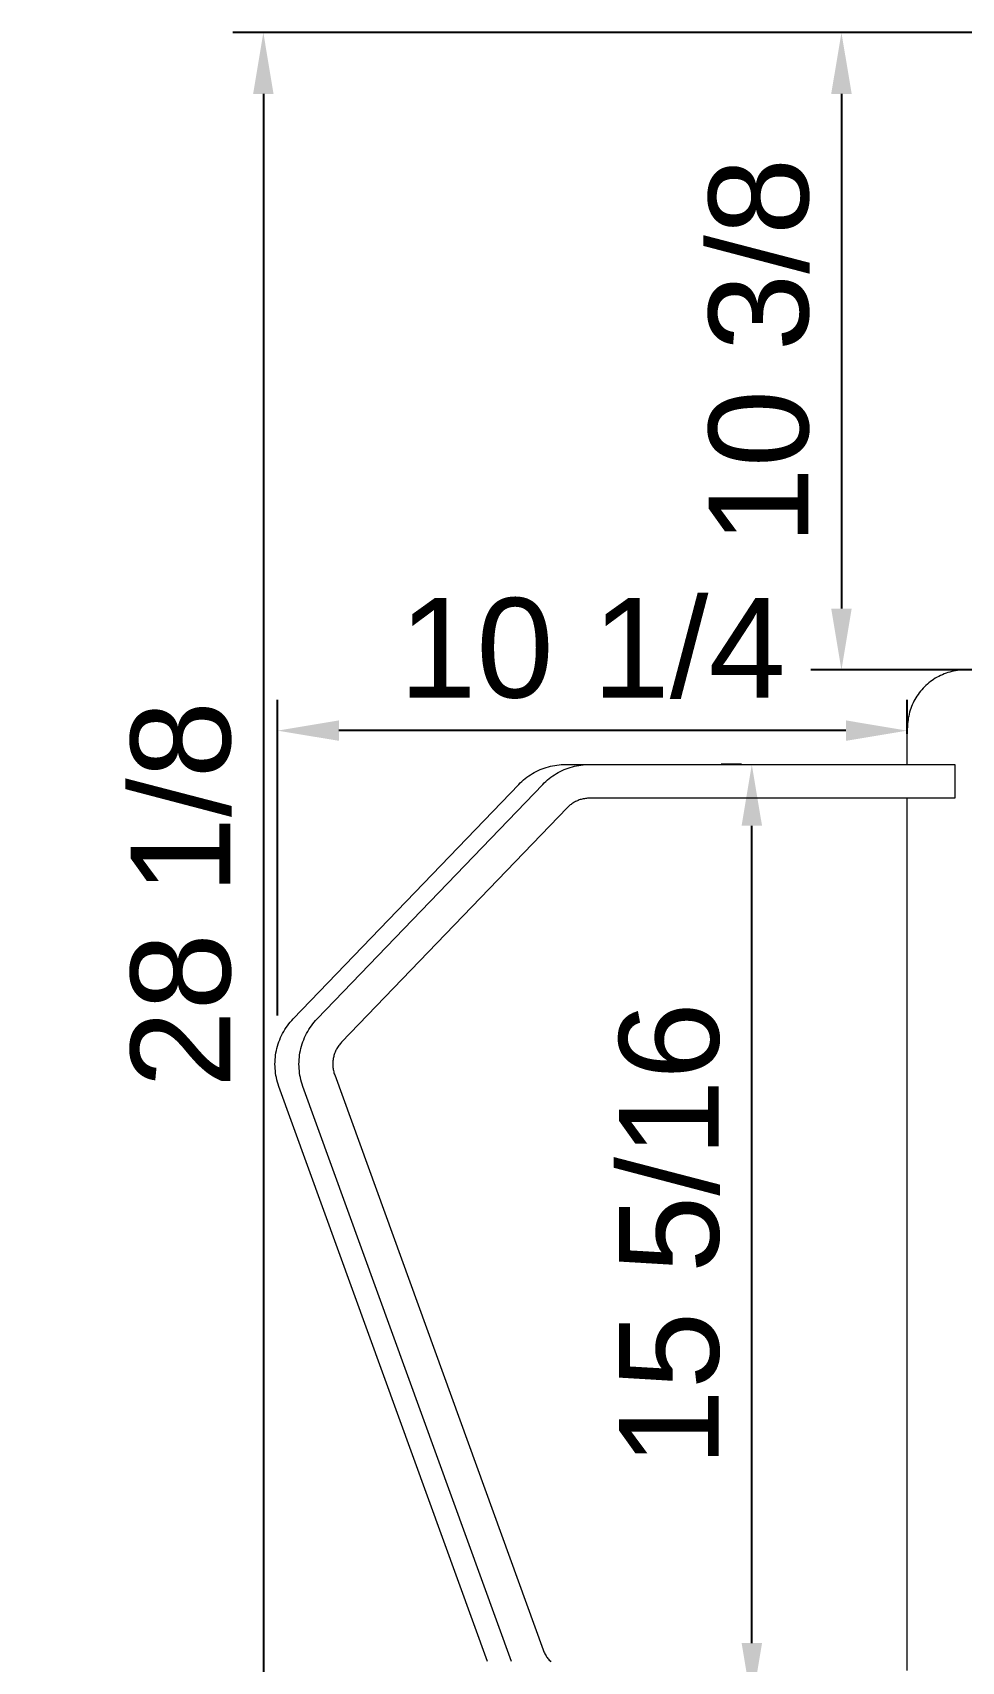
# Model space of a CAD drawing. Header units: inches. Extents: x -8 to 201, y -1 to 136.
# Drawn here: x -8.32 to 6.83, y 109.5 to 136.07 of the extents above; entities that cross this region are included whole.
import ezdxf

# ---------------------------------------------------------------- set-up
doc = ezdxf.new("R2010")
doc.units = ezdxf.units.IN
for name, color, linetype, lineweight in [('ZANO_O', 10, 'Continuous', 0), ('ZANO_R', 7, 'Continuous', 0), ('ZANO_W', 1, 'Continuous', 0)]:
    doc.layers.add(name, color=color, linetype=linetype, lineweight=lineweight)
doc.styles.get("Standard").update_dxf_attribs({"font": 'arial.ttf'})
doc.dimstyles.new('amerykanie', dxfattribs={"dimtxt": 50, "dimasz": 50, "dimexe": 0.5, "dimexo": 0.5, "dimgap": 1, "dimtad": 1, "dimdec": 0, "dimzin": 0, "dimlunit": 5, "dimtxsty": 'Standard', "dimcen": 0.09, "dimclrd": 1, "dimclre": 1, "dimclrt": 1, "dimazin": 0, "dimtfac": 1, "dimtdec": 0, "dimtmove": 0, "dimatfit": 3, "dimfxl": 1, "dimtzin": 0, "dimarcsym": 1})

# ---------------------------------------------------------------- blocks, each defined once
blk = doc.blocks.new('*D474')
at = {"layer": 'ZANO_W', "color": 1, "lineweight": -2}
for p, q in [((3.241, 124.133), (2.907, 124.133)), ((3.407, 109.804), (3.407, 123.133)), ((3.101, 108.804), (2.907, 108.804))]:
    blk.add_line(p, q, dxfattribs=at)
at = {"layer": 'ZANO_W', "color": 1}
for points in [[(3.574, 123.133), (3.241, 123.133), (3.407, 124.133)], [(3.241, 109.804), (3.574, 109.804), (3.407, 108.804)]]:
    blk.add_solid(points, dxfattribs=at)
at = {"layer": 'ZANO_W', "color": 1, "insert": (2.067, 116.468), "char_height": 1.625, "attachment_point": 5, "rotation": 90}
blk.add_mtext('15 5/16', dxfattribs=at)
blk = doc.blocks.new('*D475')
at = {"layer": 'ZANO_W', "color": 1, "lineweight": -2}
for p, q in [((-4.328, 120.038), (-4.328, 125.184)), ((5.942, 124.633), (5.942, 125.184)), ((4.942, 124.684), (-3.328, 124.684))]:
    blk.add_line(p, q, dxfattribs=at)
at = {"layer": 'ZANO_W', "color": 1}
for points in [[(-3.328, 124.851), (-3.328, 124.518), (-4.328, 124.684)], [(4.942, 124.518), (4.942, 124.851), (5.942, 124.684)]]:
    blk.add_solid(points, dxfattribs=at)
at = {"layer": 'ZANO_W', "color": 1, "insert": (0.807, 126.024), "char_height": 1.625, "attachment_point": 5}
blk.add_mtext('10 1/4', dxfattribs=at)
blk = doc.blocks.new('*D477')
at = {"layer": 'ZANO_W', "color": 1, "lineweight": -2}
blk.add_arc((154.943, 107.957), 5.938, 93.9709, 170.339, dxfattribs=at)
at = {"layer": 'ZANO_W', "color": 1}
for points in [[(154.529, 113.714), (154.534, 114.047), (155.532, 113.866)], [(148.923, 108.968), (149.256, 108.94), (149.005, 107.957)]]:
    blk.add_solid(points, dxfattribs=at)
at = {"layer": 'ZANO_W', "color": 1, "insert": (150.058, 113.353), "char_height": 1.625, "attachment_point": 5, "rotation": 42.155}
blk.add_mtext("95%%d41'", dxfattribs=at)
blk = doc.blocks.new('*D488')
at = {"layer": 'ZANO_O', "color": 1, "lineweight": -2}
for p, q in [((11.173, 136.069), (-5.059, 136.069)), ((-4.559, 135.069), (-4.559, 108.957)), ((5.442, 107.957), (-5.059, 107.957))]:
    blk.add_line(p, q, dxfattribs=at)
at = {"layer": 'ZANO_O', "color": 1}
for points in [[(-4.393, 135.069), (-4.726, 135.069), (-4.559, 136.069)], [(-4.726, 108.957), (-4.393, 108.957), (-4.559, 107.957)]]:
    blk.add_solid(points, dxfattribs=at)
at = {"layer": 'ZANO_O', "color": 1, "insert": (-5.899, 122.013), "char_height": 1.625, "attachment_point": 5, "rotation": 90}
blk.add_mtext('28 1/8', dxfattribs=at)
blk = doc.blocks.new('*D489')
at = {"layer": 'ZANO_O', "color": 1, "lineweight": -2}
for p, q in [((11.173, 136.069), (4.369, 136.069)), ((4.869, 135.069), (4.869, 126.675)), ((10.543, 125.675), (4.369, 125.675))]:
    blk.add_line(p, q, dxfattribs=at)
at = {"layer": 'ZANO_O', "color": 1}
for points in [[(5.036, 135.069), (4.702, 135.069), (4.869, 136.069)], [(4.702, 126.675), (5.036, 126.675), (4.869, 125.675)]]:
    blk.add_solid(points, dxfattribs=at)
at = {"layer": 'ZANO_O', "color": 1, "insert": (3.528, 130.872), "char_height": 1.625, "attachment_point": 5, "rotation": 90}
blk.add_mtext('10 3/8', dxfattribs=at)

msp = doc.modelspace()

# ---------------------------------------------------------------- linework, layer by layer
at = {"layer": 'ZANO_R'}
for p, q in [((6.69863, 125.65507), (6.66715, 125.64796)), ((6.73033, 125.6611), (6.69863, 125.65507)), ((6.76221, 125.66605), (6.73033, 125.6611)), ((6.22271, 125.39798), (6.20029, 125.37477)), ((6.24591, 125.42041), (6.22271, 125.39798)), ((6.26986, 125.44203), (6.24591, 125.42041)), ((6.29454, 125.46282), (6.26986, 125.44203)), ((6.31991, 125.48276), (6.29454, 125.46282)), ((6.34595, 125.50182), (6.31991, 125.48276)), ((6.37262, 125.51998), (6.34595, 125.50182)), ((6.3999, 125.53722), (6.37262, 125.51998)), ((6.42775, 125.55351), (6.3999, 125.53722)), ((6.45614, 125.56885), (6.42775, 125.55351)), ((6.48504, 125.58321), (6.45614, 125.56885)), ((6.51441, 125.59657), (6.48504, 125.58321)), ((6.54422, 125.60893), (6.51441, 125.59657)), ((6.57443, 125.62025), (6.54422, 125.60893)), ((6.60502, 125.63054), (6.57443, 125.62025)), ((6.63593, 125.63978), (6.60502, 125.63054)), ((6.66715, 125.64796), (6.63593, 125.63978)), ((6.03755, 125.1356), (6.02419, 125.10622)), ((6.0519, 125.1645), (6.03755, 125.1356)), ((6.06723, 125.19289), (6.0519, 125.1645)), ((6.08352, 125.22075), (6.06723, 125.19289)), ((6.10075, 125.24803), (6.08352, 125.22075)), ((6.1189, 125.27471), (6.10075, 125.24803)), ((6.13796, 125.30075), (6.1189, 125.27471)), ((6.15789, 125.32613), (6.13796, 125.30075)), ((6.17867, 125.35081), (6.15789, 125.32613)), ((6.20029, 125.37477), (6.17867, 125.35081)), ((5.95479, 124.8584), (5.95095, 124.82636)), ((5.95973, 124.89029), (5.95479, 124.8584)), ((5.96575, 124.92199), (5.95973, 124.89029)), ((5.97285, 124.95347), (5.96575, 124.92199)), ((5.98102, 124.98468), (5.97285, 124.95347)), ((5.99025, 125.0156), (5.98102, 124.98468)), ((6.00053, 125.04619), (5.99025, 125.0156)), ((6.01185, 125.07641), (6.00053, 125.04619)), ((6.02419, 125.10622), (6.01185, 125.07641)), ((5.946, 124.72972), (5.94241, 124.72972)), ((5.94241, 124.13263), (5.94241, 124.72972)), ((5.94655, 124.76198), (5.946, 124.72972)), ((5.9482, 124.79421), (5.94655, 124.76198)), ((5.95095, 124.82636), (5.9482, 124.79421)), ((-0.04506, 124.04795), (-0.01217, 124.06132)), ((-0.01217, 124.06132), (0.02115, 124.07357)), ((0.02115, 124.07357), (0.05486, 124.0847)), ((0.05486, 124.0847), (0.08893, 124.09469)), ((0.08893, 124.09469), (0.12331, 124.10353)), ((0.12331, 124.10353), (0.15796, 124.11122)), ((0.15796, 124.11122), (0.19286, 124.11774)), ((0.19286, 124.11774), (0.22796, 124.12308)), ((0.22796, 124.12308), (0.26321, 124.12725)), ((0.26321, 124.12725), (0.29858, 124.13023)), ((0.29858, 124.13023), (0.33404, 124.13203)), ((0.33404, 124.13203), (0.36953, 124.13263)), ((0.34613, 124.04795), (0.37902, 124.06132)), ((0.36953, 124.13263), (0.74791, 124.13263)), ((0.37902, 124.06132), (0.41234, 124.07357)), ((0.41234, 124.07357), (0.44605, 124.0847)), ((0.44605, 124.0847), (0.48011, 124.09469)), ((0.48011, 124.09469), (0.5145, 124.10353)), ((0.5145, 124.10353), (0.54915, 124.11122)), ((0.54915, 124.11122), (0.58405, 124.11774)), ((0.58405, 124.11774), (0.61914, 124.12308)), ((0.61914, 124.12308), (0.6544, 124.12725)), ((0.6544, 124.12725), (0.68977, 124.13023)), ((0.68977, 124.13023), (0.72523, 124.13203)), ((0.72523, 124.13203), (0.76072, 124.13263)), ((0.76072, 124.13263), (6.72049, 124.13263)), ((6.72049, 124.13263), (6.72048, 123.58143)), ((-4.07197, 119.98386), (-0.39336, 123.80767)), ((-3.68078, 119.98386), (-0.00218, 123.80767)), ((-0.39336, 123.80767), (-0.36834, 123.83284)), ((-0.36834, 123.83284), (-0.34248, 123.85716)), ((-0.34248, 123.85716), (-0.31582, 123.88061)), ((-0.31582, 123.88061), (-0.28839, 123.90314)), ((-0.28839, 123.90314), (-0.26022, 123.92474)), ((-0.26022, 123.92474), (-0.23134, 123.94539)), ((-0.23134, 123.94539), (-0.20178, 123.96506)), ((-0.20178, 123.96506), (-0.17159, 123.98372)), ((-0.17159, 123.98372), (-0.14078, 124.00136)), ((-0.14078, 124.00136), (-0.1094, 124.01796)), ((-0.1094, 124.01796), (-0.07748, 124.0335)), ((-0.07748, 124.0335), (-0.04506, 124.04795)), ((-0.00218, 123.80767), (0.02285, 123.83284)), ((0.02285, 123.83284), (0.04871, 123.85716)), ((0.04871, 123.85716), (0.07537, 123.88061)), ((0.07537, 123.88061), (0.1028, 123.90314)), ((0.1028, 123.90314), (0.13097, 123.92474)), ((0.13097, 123.92474), (0.15985, 123.94539)), ((0.15985, 123.94539), (0.1894, 123.96506)), ((0.1894, 123.96506), (0.2196, 123.98372)), ((0.2196, 123.98372), (0.25041, 124.00136)), ((0.25041, 124.00136), (0.28179, 124.01796)), ((0.28179, 124.01796), (0.31371, 124.0335)), ((0.31371, 124.0335), (0.34613, 124.04795)), ((0.54644, 123.53384), (0.53115, 123.52638)), ((0.56199, 123.54077), (0.54644, 123.53384)), ((0.57775, 123.54718), (0.56199, 123.54077)), ((0.59372, 123.55306), (0.57775, 123.54718)), ((0.60988, 123.5584), (0.59372, 123.55306)), ((0.62621, 123.5632), (0.60988, 123.5584)), ((0.64269, 123.56744), (0.62621, 123.5632)), ((0.6593, 123.57113), (0.64269, 123.56744)), ((0.67603, 123.57426), (0.6593, 123.57113)), ((0.69285, 123.57683), (0.67603, 123.57426)), ((0.70975, 123.57883), (0.69285, 123.57683)), ((0.72671, 123.58027), (0.70975, 123.57883)), ((0.74371, 123.58113), (0.72671, 123.58027)), ((0.76072, 123.58143), (0.74371, 123.58113)), ((6.72048, 123.58143), (0.76072, 123.58143)), ((5.94241, 109.35516), (5.94241, 123.58143)), ((0.39506, 123.42552), (-3.28355, 119.60171)), ((0.40705, 123.43759), (0.39506, 123.42552)), ((0.41944, 123.44926), (0.40705, 123.43759)), ((0.43222, 123.4605), (0.41944, 123.44926)), ((0.44536, 123.47131), (0.43222, 123.4605)), ((0.45886, 123.48167), (0.44536, 123.47131)), ((0.4727, 123.49157), (0.45886, 123.48167)), ((0.48687, 123.50101), (0.4727, 123.49157)), ((0.50134, 123.50996), (0.48687, 123.50101)), ((0.5161, 123.51842), (0.50134, 123.50996)), ((0.53115, 123.52638), (0.5161, 123.51842)), ((-4.22731, 119.77684), (-4.20827, 119.80864)), ((-4.20827, 119.80864), (-4.18814, 119.83976)), ((-4.18814, 119.83976), (-4.16694, 119.87017)), ((-4.16694, 119.87017), (-4.1447, 119.89981)), ((-4.1447, 119.89981), (-4.12143, 119.92867)), ((-4.12143, 119.92867), (-4.09718, 119.95669)), ((-4.09718, 119.95669), (-4.07197, 119.98386)), ((-3.83612, 119.77684), (-3.81709, 119.80864)), ((-3.81709, 119.80864), (-3.79696, 119.83976)), ((-3.79696, 119.83976), (-3.77575, 119.87017)), ((-3.77575, 119.87017), (-3.75351, 119.89981)), ((-3.75351, 119.89981), (-3.73025, 119.92867)), ((-3.73025, 119.92867), (-3.70599, 119.95669)), ((-3.70599, 119.95669), (-3.68078, 119.98386)), ((-4.32814, 119.53847), (-4.31734, 119.57392)), ((-4.31734, 119.57392), (-4.3053, 119.60898)), ((-4.3053, 119.60898), (-4.29206, 119.6436)), ((-4.29206, 119.6436), (-4.27762, 119.67773)), ((-4.27762, 119.67773), (-4.262, 119.71134)), ((-4.262, 119.71134), (-4.24523, 119.74439)), ((-4.24523, 119.74439), (-4.22731, 119.77684)), ((-3.93695, 119.53847), (-3.92615, 119.57392)), ((-3.92615, 119.57392), (-3.91412, 119.60898)), ((-3.91412, 119.60898), (-3.90087, 119.6436)), ((-3.90087, 119.6436), (-3.88643, 119.67773)), ((-3.88643, 119.67773), (-3.87082, 119.71134)), ((-3.87082, 119.71134), (-3.85404, 119.74439)), ((-3.85404, 119.74439), (-3.83612, 119.77684)), ((-3.32934, 119.54685), (-3.33956, 119.53218)), ((-3.31861, 119.56116), (-3.32934, 119.54685)), ((-3.3074, 119.57508), (-3.31861, 119.56116)), ((-3.29571, 119.5886), (-3.3074, 119.57508)), ((-3.28355, 119.60171), (-3.29571, 119.5886)), ((-4.36915, 119.24575), (-4.3685, 119.28281)), ((-4.3685, 119.28281), (-4.36657, 119.31982)), ((-4.36657, 119.31982), (-4.36335, 119.35675)), ((-4.36335, 119.35675), (-4.35885, 119.39354)), ((-4.35885, 119.39354), (-4.35307, 119.43015)), ((-4.35307, 119.43015), (-4.34601, 119.46654)), ((-4.34601, 119.46654), (-4.3377, 119.50266)), ((-4.3377, 119.50266), (-4.32814, 119.53847)), ((-3.97796, 119.24575), (-3.97731, 119.28281)), ((-3.97731, 119.28281), (-3.97538, 119.31982)), ((-3.97538, 119.31982), (-3.97216, 119.35675)), ((-3.97216, 119.35675), (-3.96766, 119.39354)), ((-3.96766, 119.39354), (-3.96188, 119.43015)), ((-3.96188, 119.43015), (-3.95483, 119.46654)), ((-3.95483, 119.46654), (-3.94651, 119.50266)), ((-3.94651, 119.50266), (-3.93695, 119.53847)), ((-3.42554, 119.28134), (-3.42646, 119.26349)), ((-3.42399, 119.29916), (-3.42554, 119.28134)), ((-3.42182, 119.3169), (-3.42399, 119.29916)), ((-3.41904, 119.33456), (-3.42182, 119.3169)), ((-3.41565, 119.35212), (-3.41904, 119.33456)), ((-3.41164, 119.36954), (-3.41565, 119.35212)), ((-3.40703, 119.38682), (-3.41164, 119.36954)), ((-3.40183, 119.40392), (-3.40703, 119.38682)), ((-3.39603, 119.42083), (-3.40183, 119.40392)), ((-3.38965, 119.43754), (-3.39603, 119.42083)), ((-3.38269, 119.454), (-3.38965, 119.43754)), ((-3.37516, 119.47022), (-3.38269, 119.454)), ((-3.36708, 119.48617), (-3.37516, 119.47022)), ((-3.35844, 119.50182), (-3.36708, 119.48617)), ((-3.34926, 119.51716), (-3.35844, 119.50182)), ((-3.33956, 119.53218), (-3.34926, 119.51716)), ((-4.3685, 119.20869), (-4.36915, 119.24575)), ((-4.36657, 119.17168), (-4.3685, 119.20869)), ((-4.36335, 119.13476), (-4.36657, 119.17168)), ((-4.35885, 119.09797), (-4.36335, 119.13476)), ((-4.35307, 119.06136), (-4.35885, 119.09797)), ((-4.34602, 119.02497), (-4.35307, 119.06136)), ((-4.33771, 118.98885), (-4.34602, 119.02497)), ((-3.97732, 119.20869), (-3.97796, 119.24575)), ((-3.97538, 119.17168), (-3.97732, 119.20869)), ((-3.97216, 119.13476), (-3.97538, 119.17168)), ((-3.96766, 119.09797), (-3.97216, 119.13476)), ((-3.96188, 119.06136), (-3.96766, 119.09797)), ((-3.95483, 119.02497), (-3.96188, 119.06136)), ((-3.94652, 118.98885), (-3.95483, 119.02497)), ((-3.42646, 119.26349), (-3.42677, 119.24561)), ((-3.42677, 119.24561), (-3.42645, 119.22774)), ((-3.42645, 119.22774), (-3.42552, 119.20988)), ((-3.42552, 119.20988), (-3.42396, 119.19207)), ((-3.42396, 119.19207), (-3.42178, 119.17433)), ((-3.42178, 119.17433), (-3.41899, 119.15667)), ((-3.41899, 119.15667), (-3.41558, 119.13912)), ((-3.41558, 119.13912), (-3.41157, 119.12169)), ((-3.41157, 119.12169), (-3.40695, 119.10442)), ((-3.40695, 119.10442), (-3.40174, 119.08732)), ((-3.40174, 119.08732), (-3.39593, 119.07041)), ((-3.39593, 119.07041), (0.00456, 109.69162)), ((-4.32815, 118.95304), (-4.33771, 118.98885)), ((-4.31735, 118.91758), (-4.32815, 118.95304)), ((-4.30532, 118.88253), (-4.31735, 118.91758)), ((-0.90483, 109.50374), (-4.30532, 118.88253)), ((-3.93696, 118.95304), (-3.94652, 118.98885)), ((-3.92616, 118.91758), (-3.93696, 118.95304)), ((-3.91413, 118.88253), (-3.92616, 118.91758)), ((-0.51364, 109.50374), (-3.91413, 118.88253)), ((0.00456, 109.69162), (0.01087, 109.67501)), ((0.01087, 109.67501), (0.01776, 109.65864)), ((0.01776, 109.65864), (0.02521, 109.64251)), ((0.02521, 109.64251), (0.03323, 109.62666)), ((0.03323, 109.62666), (0.04179, 109.61109)), ((0.04179, 109.61109), (0.05089, 109.59584)), ((0.05089, 109.59584), (0.06052, 109.58091)), ((0.06052, 109.58091), (0.07066, 109.56632)), ((0.07066, 109.56632), (0.0813, 109.5521)), ((0.0813, 109.5521), (0.09244, 109.53826)), ((0.09244, 109.53826), (0.10405, 109.52481)), ((0.10405, 109.52481), (0.11612, 109.51178)), ((0.11612, 109.51178), (0.12864, 109.49918))]:
    msp.add_line(p, q, dxfattribs=at)

# ---------------------------------------------------------------- dimensions: what is measured, and where the dimension line sits
at = {"layer": 'ZANO_O'}
for base, p2, picture, middle in [((-4.55923, 107.95732), (5.94241, 107.95732), '*D488', (-5.89944, 122.01306)), ((4.86892, 125.67464), (11.04291, 125.67464), '*D489', (3.52815, 130.87173))]:
    dim = msp.add_linear_dim(base=base, p1=(11.67286, 136.06881), p2=p2, angle=90, dimstyle='amerykanie', override={"dimtxt": 1.625, "dimasz": 1, "dimgap": 0.5, "dimdec": 4, "dimaunit": 1, "dimadec": 1, "dimtdec": 4, "dimtmove": 1, "dimfrac": 2}, dxfattribs=at)
    dim.commit()
    dim.dimension.update_dxf_attribs({"geometry": picture, "text_midpoint": middle})
at = {"layer": 'ZANO_W'}
dim = msp.add_linear_dim(base=(-4.328139, 124.684277), p1=(5.942406, 124.132632), p2=(-4.328139, 119.538466), dimstyle='amerykanie', override={"dimtxt": 1.625, "dimasz": 1, "dimgap": 0.5, "dimdec": 4, "dimaunit": 1, "dimadec": 1, "dimtdec": 4, "dimtmove": 1, "dimfrac": 2}, dxfattribs=at)
dim.commit()
dim.dimension.update_dxf_attribs({"geometry": '*D475', "text_midpoint": (0.807134, 126.024489)})
dim = msp.add_angular_dim_2l(base=(152.32078, 113.28462), line1=((-3.00331, 107.95732), (188.98537, 107.95732)), line2=((154.94549, 107.98326), (156.67065, 125.29747)), dimstyle='amerykanie', override={"dimtxt": 1.625, "dimasz": 1, "dimgap": 0.5, "dimdec": 4, "dimaunit": 1, "dimadec": 1, "dimtdec": 4, "dimtmove": 1, "dimfrac": 2}, dxfattribs=at)
dim.commit()
dim.dimension.update_dxf_attribs({"geometry": '*D477', "text_midpoint": (150.05845, 113.35263)})
dim = msp.add_linear_dim(base=(3.40724, 124.13263), p1=(3.60143, 108.80396), p2=(3.7406, 124.13263), angle=90, dimstyle='amerykanie', override={"dimtxt": 1.625, "dimasz": 1, "dimgap": 0.5, "dimdec": 4, "dimaunit": 1, "dimadec": 1, "dimtdec": 4, "dimtmove": 1, "dimfrac": 2}, dxfattribs=at)
dim.commit()
dim.dimension.update_dxf_attribs({"geometry": '*D474', "text_midpoint": (2.06702, 116.46829)})

doc.saveas('drawing.dxf')
